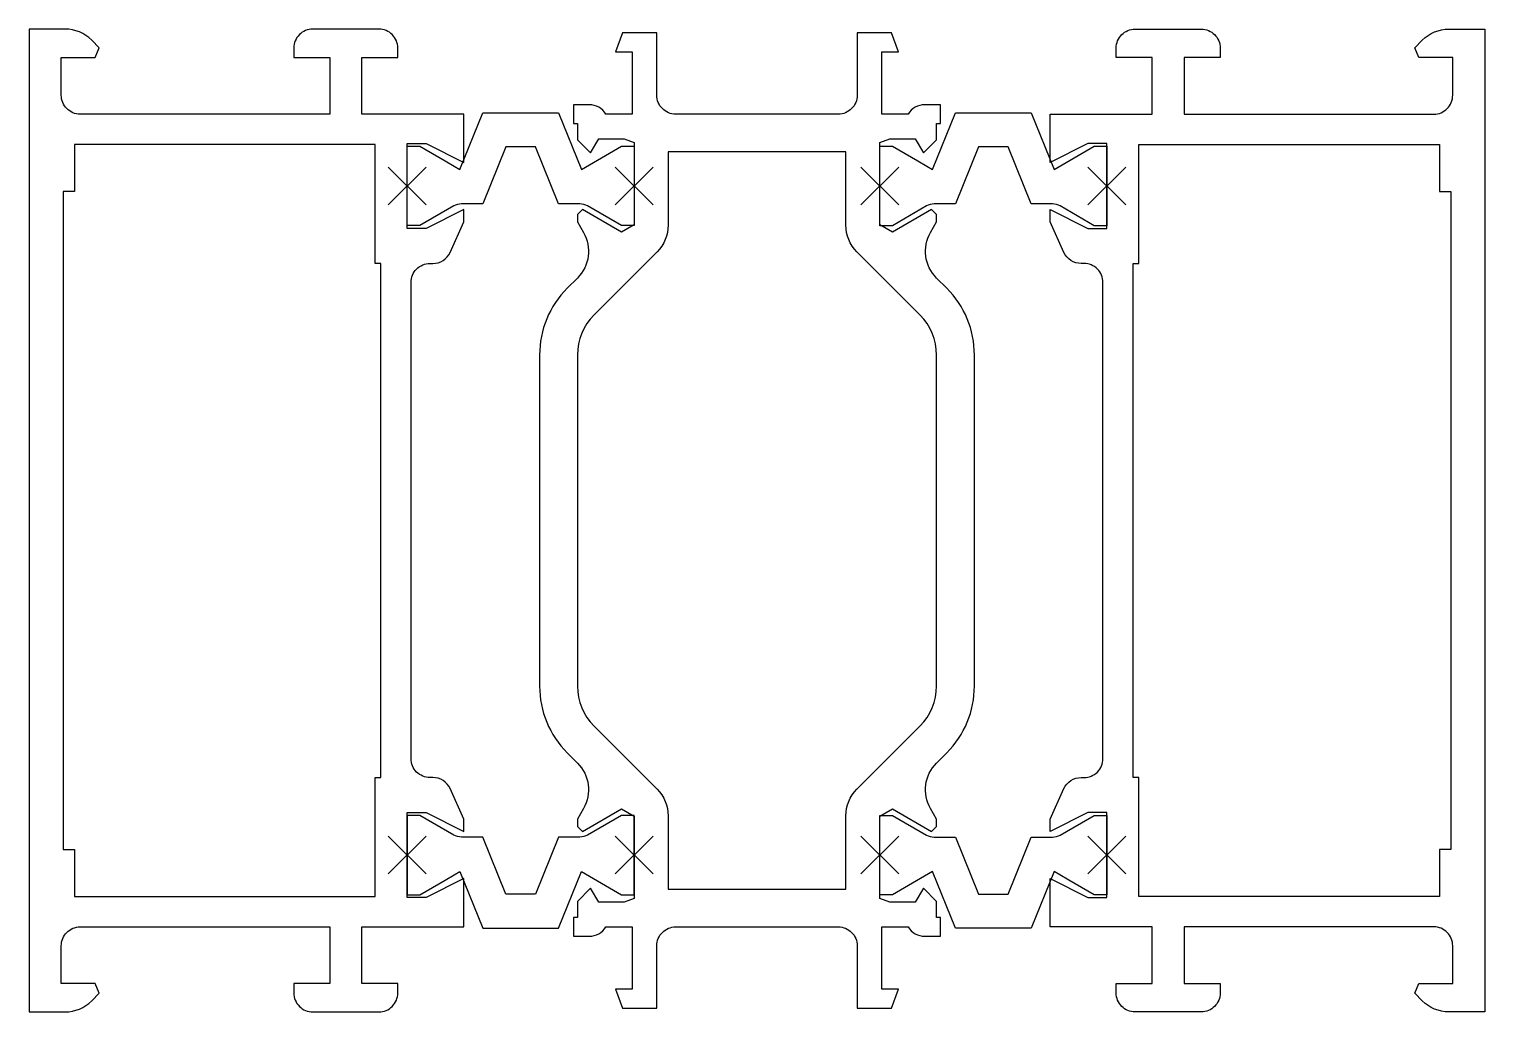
# Model space of a CAD drawing. Header units: millimetres. Extents: x 0 to 77, y 0 to 52.
import ezdxf

# ---------------------------------------------------------------- set-up
doc = ezdxf.new("R2010")
doc.units = ezdxf.units.MM
doc.header["$PDMODE"] = 3
doc.header["$PDSIZE"] = 1
doc.layers.add('X_SNAP', color=7, linetype='Continuous', lineweight=0, plot=False)

msp = doc.modelspace()

# ---------------------------------------------------------------- linework, layer by layer
for points in [[(23, 10.2), (22.266, 11.814, 0.294108), (21.356, 12.4), (21.2, 12.4, -0.414214), (20.2, 13.4), (20.2, 38.6, -0.414214), (21.2, 39.6), (21.356, 39.6, 0.294108), (22.266, 40.187), (23, 41.8), (23, 42.45), (21, 41.45), (20, 41.45), (20, 45.95), (21, 45.95), (23, 44.95), (23, 47.5), (17.6, 47.5), (17.6, 50.5), (19.5, 50.5), (19.5, 51, 0.414214), (18.5, 52), (15, 52, 0.414214), (14, 51), (14, 50.5), (15.9, 50.5), (15.9, 47.5), (2.7, 47.5, -0.414214), (1.7, 48.5), (1.7, 50.5), (3.5, 50.5), (3.712, 51.013), (3.31, 51.415, 0.198912), (1.896, 52), (0, 52), (0, 0), (1.896, 0, 0.198912), (3.31, 0.586), (3.712, 0.988), (3.5, 1.5), (1.7, 1.5), (1.7, 3.5, -0.414214), (2.7, 4.5), (15.9, 4.5), (15.9, 1.5), (14, 1.5), (14, 1, 0.414214), (15, 0), (18.5, 0, 0.414214), (19.5, 1), (19.5, 1.5), (17.6, 1.5), (17.6, 4.5), (23, 4.5), (23, 7.05), (21, 6.05), (20, 6.05), (20, 10.55), (21, 10.55), (23, 9.55), (23, 10.2)], [(48, 10.2), (47.68, 10.755, -0.339454), (47.997, 13.169), (48.536, 13.707, 0.198912), (50, 17.243), (50, 34.757, 0.198912), (48.536, 38.293), (47.997, 38.831, -0.339454), (47.68, 41.245), (48, 41.8), (48, 42.185), (47.736, 42.45), (45.675, 41.26), (45, 41.65), (45, 46), (45.524, 46.2), (46.867, 46.2), (47.3, 45.45), (48, 46.15), (48, 47), (48.2, 47), (48.2, 48), (47.366, 48, 0.26795), (46.5, 47.5), (45.1, 47.5), (45.1, 50.8), (45.986, 50.8), (45.622, 51.8), (43.8, 51.8), (43.8, 48.5, -0.414214), (42.8, 47.5), (34.2, 47.5, -0.414214), (33.2, 48.5), (33.2, 51.8), (31.378, 51.8), (31.014, 50.8), (31.9, 50.8), (31.9, 47.5), (30.5, 47.5, 0.267949), (29.634, 48), (28.8, 48), (28.8, 47), (29, 47), (29, 46.15), (29.7, 45.45), (30.133, 46.2), (31.476, 46.2), (32, 46), (32, 41.65), (31.325, 41.26), (29.264, 42.45), (29, 42.185), (29, 41.8), (29.32, 41.245, -0.339454), (29.003, 38.831), (28.464, 38.293, 0.198912), (27, 34.757), (27, 17.243, 0.198912), (28.464, 13.707), (29.003, 13.169, -0.339456), (29.32, 10.755), (29, 10.2), (29, 9.815), (29.264, 9.55), (31.325, 10.74), (32, 10.35), (32, 6), (31.476, 5.8), (30.133, 5.8), (29.7, 6.55), (29, 5.85), (29, 5), (29, 5), (28.8, 5), (28.8, 4), (29.634, 4, 0.267949), (30.5, 4.5), (31.9, 4.5), (31.9, 1.2), (31.014, 1.2), (31.378, 0.2), (33.2, 0.2), (33.2, 3.5, -0.414214), (34.2, 4.5), (42.8, 4.5, -0.414214), (43.8, 3.5), (43.8, 0.2), (45.622, 0.2), (45.986, 1.2), (45.1, 1.2), (45.1, 4.5), (46.5, 4.5, 0.267949), (47.366, 4), (48.2, 4), (48.2, 5), (48, 5), (48, 5), (48, 5.85), (47.3, 6.55), (46.867, 5.8), (45.524, 5.8), (45, 6), (45, 10.35), (45.675, 10.74), (47.736, 9.55), (48, 9.815), (48, 10.2)], [(54, 10.2), (54.734, 11.814, -0.294108), (55.644, 12.4), (55.8, 12.4, 0.414214), (56.8, 13.4), (56.8, 38.6, 0.414214), (55.8, 39.6), (55.644, 39.6, -0.294108), (54.734, 40.187), (54, 41.8), (54, 42.45), (56, 41.45), (57, 41.45), (57, 45.95), (56, 45.95), (54, 44.95), (54, 47.5), (59.4, 47.5), (59.4, 50.5), (57.5, 50.5), (57.5, 51, -0.414214), (58.5, 52), (62, 52, -0.414214), (63, 51), (63, 50.5), (61.1, 50.5), (61.1, 47.5), (74.3, 47.5, 0.414214), (75.3, 48.5), (75.3, 50.5), (73.5, 50.5), (73.288, 51.013), (73.69, 51.415, -0.198912), (75.104, 52), (77, 52), (77, 0), (75.104, 0, -0.198912), (73.69, 0.586), (73.288, 0.988), (73.5, 1.5), (75.3, 1.5), (75.3, 3.5, 0.414214), (74.3, 4.5), (61.1, 4.5), (61.1, 1.5), (63, 1.5), (63, 1, -0.414214), (62, 0), (58.5, 0, -0.414214), (57.5, 1), (57.5, 1.5), (59.4, 1.5), (59.4, 4.5), (54, 4.5), (54, 7.05), (56, 6.05), (57, 6.05), (57, 10.55), (56, 10.55), (54, 9.55), (54, 10.2)], [(23.992, 42.75), (22.866, 42.75, 0.131652), (22.466, 42.643), (20.661, 41.601), (20, 41.601), (20, 45.801), (20.661, 45.801), (22, 45.028), (22.488, 44.745), (22.787, 44.573), (24, 47.575), (28, 47.575), (29.213, 44.573), (31.339, 45.801), (32, 45.801), (32, 41.601), (31.339, 41.601), (29.534, 42.643, 0.131652), (29.134, 42.75), (28.008, 42.75), (26.786, 45.775), (25.214, 45.775)], [(48.992, 42.75), (47.866, 42.75, 0.131652), (47.466, 42.643), (45.661, 41.6), (45, 41.6), (45, 45.8), (45.661, 45.8), (47, 45.027), (47.488, 44.745), (47.787, 44.572), (49, 47.575), (53, 47.575), (54.213, 44.572), (56.339, 45.8), (57, 45.8), (57, 41.6), (56.339, 41.6), (54.534, 42.643, 0.131652), (54.134, 42.75), (53.008, 42.75), (51.786, 45.775), (50.214, 45.775)], [(29, 17.243, 0.198912), (29.879, 15.121), (33.214, 11.786, -0.198912), (33.8, 10.372), (33.8, 6.5), (43.2, 6.5), (43.2, 10.372, -0.198912), (43.786, 11.786), (47.121, 15.121, 0.198912), (48, 17.243), (48, 34.757, 0.198912), (47.121, 36.879), (43.786, 40.214, -0.198912), (43.2, 41.628), (43.2, 45.5), (33.8, 45.5), (33.8, 41.628, -0.198912), (33.214, 40.214), (29.879, 36.879, 0.198912), (29, 34.757), (29, 17.243)], [(23.992, 9.25), (22.866, 9.25, -0.131652), (22.466, 9.358), (20.661, 10.4), (20, 10.4), (20, 6.2), (20.661, 6.2), (22, 6.973), (22.488, 7.256), (22.787, 7.428), (24, 4.425), (28, 4.425), (29.213, 7.428), (31.339, 6.2), (32, 6.2), (32, 10.4), (31.339, 10.4), (29.534, 9.358, -0.131652), (29.134, 9.25), (28.008, 9.25), (26.786, 6.225), (25.214, 6.225)], [(53.008, 9.25), (54.134, 9.25, 0.131652), (54.534, 9.358), (56.339, 10.4), (57, 10.4), (57, 6.2), (56.339, 6.2), (55, 6.973), (54.512, 7.256), (54.213, 7.428), (53, 4.425), (49, 4.425), (47.787, 7.428), (45.661, 6.2), (45, 6.2), (45, 10.4), (45.661, 10.4), (47.466, 9.358, 0.131652), (47.866, 9.25), (48.992, 9.25), (50.214, 6.225), (51.786, 6.225)]]:
    msp.add_lwpolyline(points, format="xyb", close=True)
for points in [[(18.6, 39.6), (18.3, 39.6), (18.3, 45.9), (2.4, 45.9), (2.4, 43.4), (1.8, 43.4), (1.8, 8.6), (2.4, 8.6), (2.4, 6.1), (18.3, 6.1), (18.3, 12.4), (18.6, 12.4), (18.6, 39.6)], [(58.4, 39.6), (58.7, 39.6), (58.7, 45.9), (74.6, 45.9), (74.6, 43.4), (75.2, 43.4), (75.2, 8.6), (74.6, 8.6), (74.6, 6.1), (58.7, 6.1), (58.7, 12.4), (58.4, 12.4), (58.4, 39.6)]]:
    msp.add_lwpolyline(points, close=True)
at = {"layer": 'X_SNAP'}
for p in [(20, 43.701), (20, 43.701), (20, 43.701), (32, 43.701), (32, 43.701), (32, 43.701), (45, 43.7), (45, 43.7), (45, 43.7), (57, 43.7), (57, 43.7), (57, 43.7), (20, 8.3), (20, 8.3), (20, 8.3), (32, 8.3), (32, 8.3), (32, 8.3), (45, 8.3), (45, 8.3), (45, 8.3), (57, 8.3), (57, 8.3), (57, 8.3)]:
    msp.add_point(p, dxfattribs=at)

doc.saveas('drawing.dxf')
